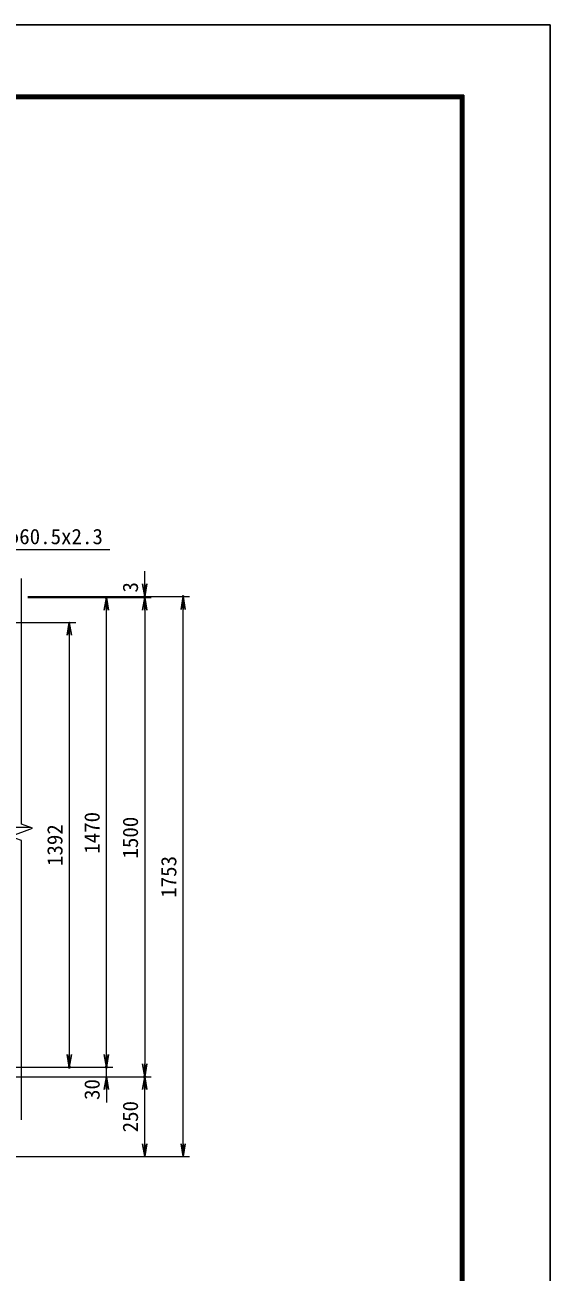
# Model space of a CAD drawing. Units: millimetres, scale not verified. Extents: x -4200 to 4200, y -2970 to 2970.
# Drawn here: x 2557 to 4200, y -934 to 2970 of the extents above; entities that cross this region are included whole.
import ezdxf
from ezdxf.enums import TextEntityAlignment as Align

# ---------------------------------------------------------------- set-up
doc = ezdxf.new("R2010")
doc.units = ezdxf.units.MM
doc.header["$LTSCALE"] = 10
doc.header["$PDMODE"] = 32
doc.header["$PDSIZE"] = 5
for name, color, linetype, lineweight in [('0-5_D-STR-DIM', 7, 'Continuous', 13), ('0-7_Defpoints', 6, 'Continuous', 25), ('0-9_D-STR-TXT', 7, 'Continuous', 13), ('0-B_D-TTL', 7, 'Continuous', 25), ('0-C_D-STR2', 7, 'Continuous', 13)]:
    doc.layers.add(name, color=color, linetype=linetype, lineweight=lineweight)
doc.layers.add('0-6_0', color=7, linetype='Continuous')
doc.styles.add('ＭＳ ゴシック', font='')
doc.styles.get('ＭＳ ゴシック').set_extended_font_data('MS Gothic')

# ---------------------------------------------------------------- blocks, each defined once
blk = doc.blocks.new('_Open')
at = {"layer": '0-6_0'}
blk.add_line((-10, 1.667), (0, 0), dxfattribs=at)
blk.add_lwpolyline([(-10, -1.667), (0, 0), (-10, 0)], dxfattribs=at)

msp = doc.modelspace()

# ---------------------------------------------------------------- linework, layer by layer
at = {"layer": '0-5_D-STR-DIM'}
for p, q in [((2931.95, 1220.68), (2931.95, 1260.68)), ((2565.73, 1180.68), (3071.95, 1180.68)), ((2565.73, 1180.68), (2951.95, 1180.68)), ((2565.73, 1177.68), (2831.95, 1177.68)), ((2565.73, 1177.68), (2951.95, 1177.68)), ((2565.73, 1177.68), (2951.95, 1177.68)), ((2931.95, 1177.68), (2931.95, 1180.68)), ((2811.95, -252.32), (2811.95, 1137.68)), ((2931.95, 1137.68), (2931.95, -282.32)), ((2931.95, 1137.68), (2931.95, 1097.68)), ((3051.95, -532.32), (3051.95, 1140.68)), ((2148.34, 1099.68), (2715.73, 1099.68)), ((2695.73, 1059.68), (2695.73, -252.32)), ((2811.95, -252.32), (2811.95, -212.32)), ((2149.74, -292.32), (2715.73, -292.32)), ((2565.73, -292.32), (2831.95, -292.32)), ((2565.73, -292.32), (2831.95, -292.32)), ((2811.95, -322.32), (2811.95, -292.32)), ((2365.73, -322.32), (2831.95, -322.32)), ((2365.73, -322.32), (2951.95, -322.32)), ((2365.73, -322.32), (2951.95, -322.32)), ((2811.95, -362.32), (2811.95, -402.32)), ((2931.95, -532.32), (2931.95, -362.32)), ((2245.98, -572.32), (3071.95, -572.32)), ((2245.98, -572.32), (2951.95, -572.32))]:
    msp.add_line(p, q, dxfattribs=at)
at = {"layer": '0-7_Defpoints'}
for p in [(2811.95, 1177.68), (2931.95, 1180.68), (3051.95, 1180.68), (2695.73, -292.32), (2811.95, -292.32), (2931.95, -322.32), (2931.95, -322.32)]:
    msp.add_point(p, dxfattribs=at)
at = {"layer": '0-9_D-STR-TXT'}
msp.add_lwpolyline([(2822.74, 1326.69), (2321.1, 1326.69), (2239.17, 1092.15)], dxfattribs=at)
at = {"layer": '0-B_D-TTL', "color": 2}
msp.add_lwpolyline([(-4200, 2970), (4200, 2970), (4200, -2970), (-4200, -2970)], close=True, dxfattribs=at)
at = {"layer": '0-B_D-TTL'}
for points in [[(-3930, 2750), (3930, 2750), (3930, -2750), (-3930, -2750)], [(-3927.5, 2747.5), (3927.5, 2747.5), (3927.5, -2747.5), (-3927.5, -2747.5)], [(-3925, 2745), (3925, 2745), (3925, -2745), (-3925, -2745)], [(-3922.5, 2742.5), (3922.5, 2742.5), (3922.5, -2742.5), (-3922.5, -2742.5)], [(-3920, 2740), (3920, 2740), (3920, -2740), (-3920, -2740)]]:
    msp.add_lwpolyline(points, close=True, dxfattribs=at)
at = {"layer": '0-C_D-STR2'}
msp.add_line((2575, 457.68), (2240.73, 457.68), dxfattribs=at)
msp.add_lwpolyline([(2545.73, -457.32), (2545.73, 417.03), (2510.49, 429.86), (2580.97, 455.51), (2545.73, 468.34), (2545.73, 1237.68)], dxfattribs=at)

# ---------------------------------------------------------------- block references
at = {"layer": '0-5_D-STR-DIM', "xscale": 4, "yscale": 4}
for p, rotation in [((2931.95, 1180.68), 270), ((2811.95, 1177.68), 90), ((2931.95, 1177.68), 90), ((2931.95, 1177.68), 90), ((3051.95, 1180.68), 90), ((2695.73, 1099.68), 90), ((2695.73, -292.32), 270), ((2811.95, -292.32), 270), ((2811.95, -292.32), 270), ((2931.95, -322.32), 270), ((2811.95, -322.32), 90), ((2931.95, -322.32), 90), ((2931.95, -572.32), 270), ((3051.95, -572.32), 270)]:
    msp.add_blockref('_Open', p, dxfattribs=dict(at, rotation=rotation))

# ---------------------------------------------------------------- texts
at = {"layer": '0-5_D-STR-DIM', "style": 'ＭＳ ゴシック'}
for s, p in [('3', (2925.2, 1193.46)), ('1470', (2805.2, 375.78)), ('1500', (2925.2, 360.78)), ('1392', (2688.99, 337.31)), ('1753', (3045.2, 237.93)), ('30', (2805.2, -394.94)), ('250', (2925.2, -496.32))]:
    msp.add_text(s, height=48.09, rotation=90, dxfattribs=at).set_placement(p, align=Align.BOTTOM_LEFT)
at = {"layer": '0-9_D-STR-TXT', "style": 'ＭＳ ゴシック'}
msp.add_text('門柱 φ60.5x2.3', height=48.09, dxfattribs=at).set_placement((2325.5, 1330.26), align=Align.BOTTOM_LEFT)

doc.saveas('drawing.dxf')
